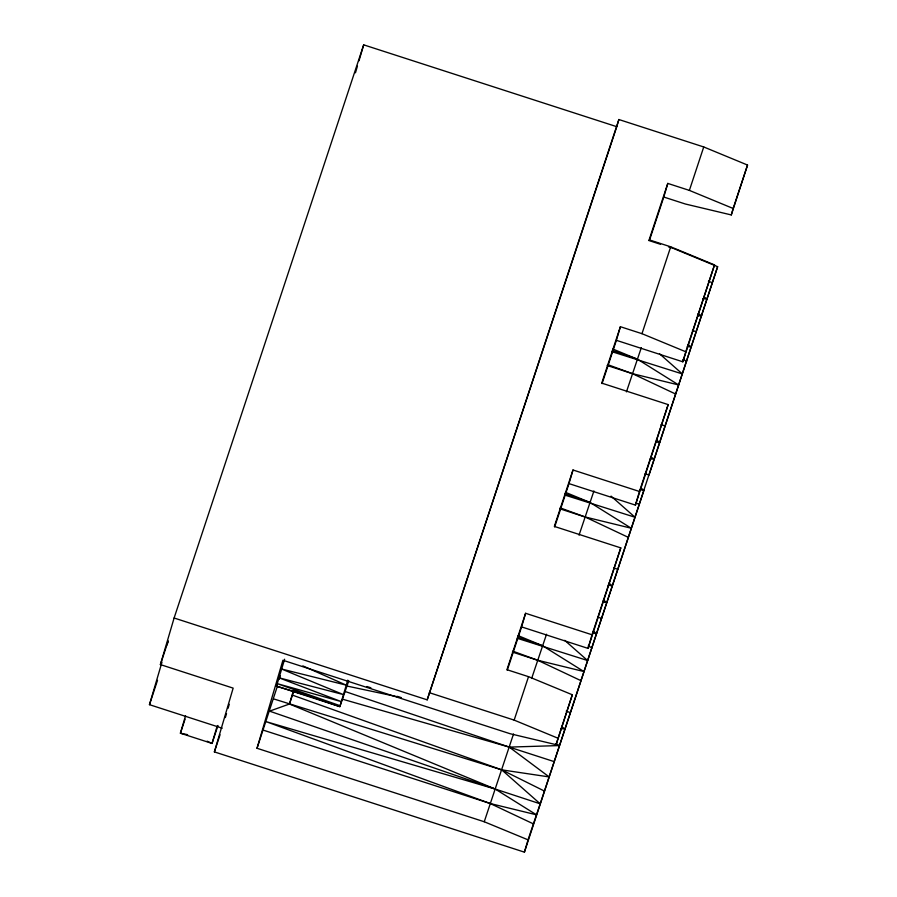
<?xml version="1.0" encoding="UTF-8"?>
<svg xmlns="http://www.w3.org/2000/svg" width="897" height="897" viewBox="0 0 897 897"><rect width="100%" height="100%" fill="white"/><g stroke="black" fill="none" stroke-linecap="round" stroke-linejoin="round"><path stroke-width="1.35" d="M673.826 248.592L717.634 266.678L524.42 852.15L214.383 751.899L233.153 688.122L160.395 664.587L174.108 618.011L363.689 44.85L616.777 126.69L427.196 699.851L174.108 618.011M222.221 728.207L149.463 704.672L161.976 662.154M167.055 644.887L168.232 640.895L160.395 664.587M355.459 72.803L357.421 66.143M358.991 60.817L363.689 44.85M185.556 715.728L180.409 733.208L212.04 743.434L217.982 725.482M217.164 726.032L212.04 743.434L207.106 741.169M225.349 717.578L226.526 713.586M228.085 708.271L229.262 704.291M524.42 852.15L528.041 839.839L484.245 821.753L257.024 748.277L282.936 660.259L510.146 733.735L556.062 744.656L572.32 694.771L528.524 676.674L506.94 669.7L525.597 613.29L592.042 634.773L588.028 648.385L521.594 626.902L525.597 613.29M257.024 748.277L277.442 686.037M293.263 691.15L289.473 704.022L269.549 711.142L495.256 789.057L540.196 803.813L643.968 490.345L640.637 487.856M427.196 699.851L618.885 119.525L703.741 146.962L747.537 165.048L731.279 214.932L685.364 204.011L663.78 197.037L667.794 183.414L689.378 190.399L733.174 208.485L731.279 214.932M616.777 126.69L618.885 119.525M568.99 483.618L573.004 469.994L639.438 491.478L635.424 505.101L568.99 483.618L554.671 526.909M616.385 340.322L620.399 326.71L641.972 333.684L685.779 351.77L682.819 361.805L616.385 340.322L602.066 383.613M556.062 744.656L572.32 694.771M573.004 469.994L554.335 526.416L620.78 547.888L588.028 648.385M620.399 326.71L601.73 383.12L668.175 404.603L635.424 505.101M667.794 183.414L649.136 239.835L670.709 246.81L714.517 264.895L682.819 361.805M284.629 659.217L276.511 686.16L339.851 706.634L348.81 680.745M347.756 680.161L339.851 706.634L294.037 690.982M717.634 266.678L649.002 475.051L645.033 473.773M484.245 821.753L513.521 733.993M149.463 704.672L157.513 680.318M185.074 719.102L180.409 733.208L187.619 734.677M214.383 751.899L220.045 734.789M528.041 839.839L536.462 814.812L495.256 789.057L289.473 704.022L293.599 691.598M507.276 670.194L521.594 626.902M649.462 240.329L663.78 197.037M557.956 738.209L514.16 720.112L528.524 676.674M641.972 333.684L670.709 246.81M689.378 190.399L703.741 146.962M531.641 678.457L546.531 634.246M579.036 535.173L593.926 490.962M626.431 391.877L641.321 347.666M592.042 634.773L620.78 547.888M639.438 491.478L668.175 404.603M685.779 351.77L714.517 264.895M733.174 208.485L747.537 165.048M279.068 679.455L280.369 675.676M277.016 685.162L276.511 686.16L339.985 705.67L277.139 683.626L341.14 701.555L278.866 677.762L343.259 694.547L281.557 669.005L346.186 685.129L302.861 665.91M697.462 315.822L701.656 315.699L698.045 313.692M650.067 459.118L654.249 458.984L650.65 456.988M602.672 602.403L606.854 602.279L603.255 600.272M342.587 699.212L509.238 747.1L559.459 745.564L555.86 743.568M702.934 298.623L707.004 299.206L703.831 296.582M655.539 441.907L659.609 442.501L656.425 439.878M608.144 585.203L612.214 585.786L609.029 583.162M560.748 728.487L564.818 729.082L561.634 726.447M687.293 346.444L691.363 347.049L688.033 344.571M639.897 489.74L643.968 490.345M592.502 633.024L596.572 633.63L593.242 631.152M273.652 698.909L501.715 769.85L549.177 776.925L509.238 747.1L345.121 691.509M346.612 685.97L398.526 696.98M611.967 351.702L682.382 373.948L659.508 353.754M564.572 494.987L634.986 517.233L611.07 496.119M517.177 638.272L587.591 660.517L564.706 640.335M495.256 789.057L265.983 721.603L490.267 803.533L533.334 823.85M648.587 240.43L660.54 244.298M668.512 246.877L672.503 248.166M692.428 330.488L696.397 331.767M607.213 365.505L632.452 373.668L678.648 384.948L637.442 359.192L612.853 349.034M559.818 508.79L585.057 516.952L631.253 528.232L590.047 502.477L565.458 492.318M597.637 617.058L601.607 618.347M512.422 652.085L537.662 660.248L583.857 671.528L542.651 645.773L518.062 635.614M429.304 692.675L514.16 720.112M366.907 686.508L370.876 687.786M397.36 696.352L401.329 697.642M509.238 747.1L554.211 761.631M263.056 730.068L490.267 803.533L536.462 814.812L540.196 803.813L501.715 769.85L292.433 695.13M612.371 350.536L637.442 359.192M564.975 493.821L590.047 502.477M517.569 637.117L542.651 645.773M708.406 281.266L712.341 282.667M661.011 424.561L664.946 425.963M613.615 567.846L617.551 569.247M566.22 711.142L570.156 712.543M607.538 364.563L632.452 373.668L675.519 393.974M560.143 507.848L585.057 516.952L628.124 537.269M512.748 651.144L537.662 660.248L580.729 680.554M682.987 359.394L686.654 361.222M635.592 502.69L639.258 504.506M588.197 645.975L591.863 647.802M501.715 769.85L544.468 791.087"/></g></svg>
